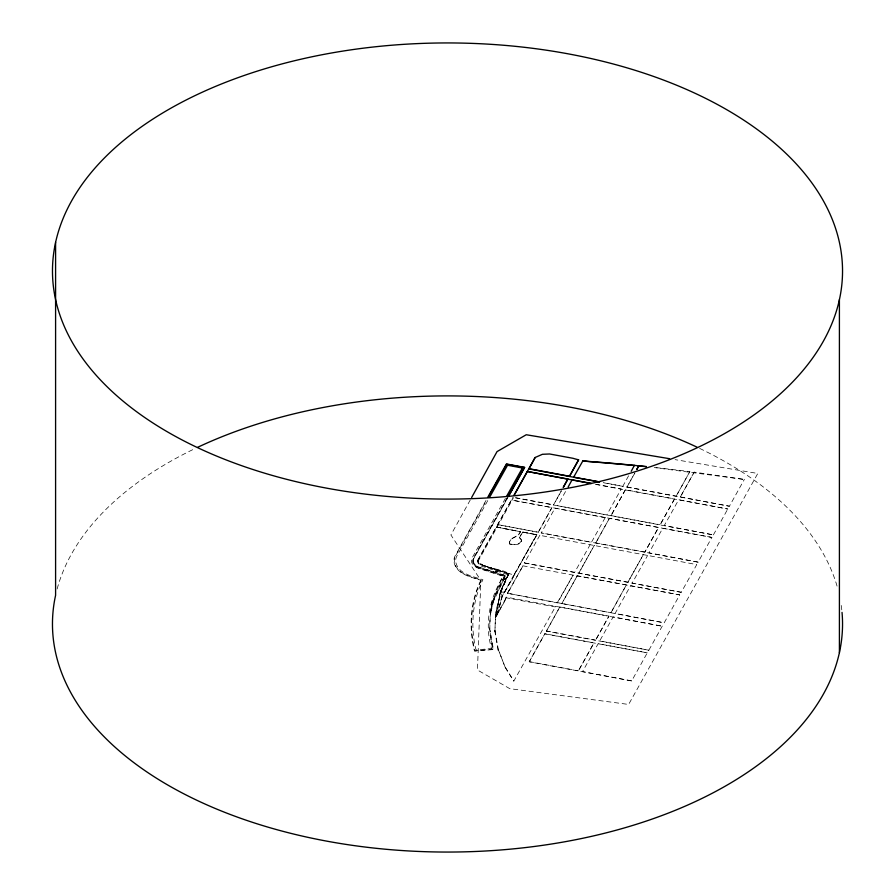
<?xml version="1.0" encoding="UTF-8"?>
<svg xmlns="http://www.w3.org/2000/svg" width="895" height="895" viewBox="0 0 895 895"><rect width="100%" height="100%" fill="white"/><g stroke="black" fill="none" stroke-linecap="round" stroke-linejoin="round"><path stroke-width="0.67" stroke-dasharray="4.47 3.36" d="M504.993 578.808L505.048 578.774A1.98 1.141 0 0 1 504.735 579.501L504.735 579.49A2.774 1.6 0 0 0 505.227 578.662L504.959 578.584A2.797 1.611 0 0 0 504.635 579.591L504.668 579.647A2.271 1.309 0 0 0 505.16 578.897L505.272 578.64A2.898 1.667 0 0 1 504.646 579.591A2.193 1.264 0 0 1 504.937 578.864L505.026 578.741A2.685 1.544 0 0 0 504.657 579.546A1.913 1.108 0 0 1 504.959 578.83L504.959 578.584M485.996 500.45L454.649 556.757A33.149 19.142 0 0 0 454.101 562.742C456.998 574.456 471.162 577.096 480.861 580.251L477.46 669.997L509.781 688.658L628.626 704.443L757.796 473.466L675.099 459.638M493.201 600.635L505.172 576.749A2.987 1.723 0 0 0 503.65 575.105L503.158 575.004A2.954 1.7 0 0 1 504.668 576.626C490.426 598.621 485.739 625.314 493.413 650.866M498.123 650.43L494.924 631.646L495.405 617.024L500.573 591.147L508.539 573.449L514.021 574.937L536.855 534.785L522.803 531.977A65.279 37.691 0 0 0 519.57 537.794L520.297 538.488M494.924 631.646L495.617 612.572L500.215 593.542L508.628 573.561C500.003 567.408 483.759 569.992 478.019 560.628A9.33 5.381 0 0 1 478.478 558.983L496.277 527.01L520.442 531.719A17.989 10.382 0 0 1 516.851 536.094L512.466 538.287A15.64 9.028 0 0 0 509.322 543.914L509.837 544.07A10.393 5.997 0 0 0 515.8 544.641C518.597 544.708 522.904 542.046 520.912 538.902M507.152 497.754L473.321 558.234C470.859 562.194 474.865 566.457 478.657 567.396L502.934 575.216A2.528 1.454 0 0 1 504.243 576.469L492.138 601.999L490.874 610.871M521.349 541.218L521.259 539.774L519.57 537.794M522.803 531.977L522.792 532.156A65.581 37.858 0 0 0 519.536 537.984M476.89 567.564L473.388 563.895L473.388 559.218L507.655 497.844M473.086 562.217L473.735 558.469M477.852 562.217L477.852 560.896L478.299 563.828L480.85 565.897L508.628 574.881M477.852 560.997L477.896 560.348M524.582 562.53L524.649 562.776M495.785 571.29L495.718 570.932A2.898 1.667 0 0 1 497.24 571.457L497.083 571.581A2.193 1.264 0 0 1 495.785 571.29L495.763 570.954A2.774 1.6 0 0 1 497.172 571.435L496.926 571.469A1.98 1.141 0 0 0 495.919 571.133L495.931 571.122A2.271 1.309 0 0 1 497.083 571.569M492.138 601.999L490.426 610.849L489.722 630.281L492.944 649.166L474.887 650.844C469.081 627.429 470.658 601.91 481.365 580.117C471.721 576.928 457.457 574.433 454.537 562.709A32.712 18.884 0 0 1 455.085 556.802L486.332 500.674M514.021 574.937L502.229 596.674L496.591 615.704L498.504 611.498L502.061 596.215C514.547 576.179 524.582 554.967 536.855 534.617M505.004 600.668L506.178 597.211L505.004 600.668L495.595 617.505L500.215 592.233L502.621 586.863C504.948 582.511 499.891 590.879 500.987 591.64L495.595 617.505L506.514 597.178M490.874 611.039L492.955 602.424L505.742 575.586L478.019 566.792L474.328 564.174L473.086 560.896M490.874 612.359L495.539 593.005L503.102 574.926M512.466 538.287L516.885 535.892A17.889 10.326 0 0 0 520.454 531.54M477.896 560.438L478.053 559.789M477.896 561.657L513.484 497.687M496.591 615.704L502.061 596.215L509.792 582.533L512.197 579.781L512.22 577.823L513.092 577.722L512.6 577.342L536.855 534.785L522.792 532.156L536.855 534.785M509.523 589.906L507.297 593.553A16.58 9.565 0 0 1 509.21 590.129A29.132 16.815 0 0 0 511.157 586.661L523.004 565.819L511.448 586.46A28.841 16.647 0 0 1 509.523 589.906A16.412 9.476 0 0 0 507.633 593.284L664.202 622.808L679.719 594.895L630.595 585.733L615.066 613.478L664.202 622.808M509.311 543.914L509.389 543.701A15.573 8.995 0 0 1 512.522 538.085M508.394 574.277L503.079 585.509L508.394 574.277A2.864 1.656 0 0 0 508.461 573.661L481.577 564.857L508.863 573.952A2.875 1.667 0 0 1 508.259 574.657M521.393 541.028L519.078 543.578L515.867 544.44A10.393 5.997 0 0 1 509.904 543.869L509.389 543.701M508.505 573.527L481.577 564.857M480.861 580.251C470.143 602.1 468.678 627.675 474.495 651.135L493.413 649.546L490.158 630.438M500.215 592.322L508.628 573.661L480.85 564.588M509.042 573.516L500.215 593.542M478.053 559.89L512.913 497.385M470.289 499.925L450.89 534.953L480.861 580.419M538.219 532.335L551.935 507.588L511.347 500.014L497.598 524.593L538.219 532.335L551.935 507.588M561.333 490.919L553.49 504.97L561.333 490.751M487.764 500.596L456.372 556.958A31.392 18.124 0 0 0 455.857 562.631C458.833 574.366 473.388 576.414 482.897 579.747C472.191 601.339 470.3 626.679 476.062 649.96L491.512 648.528L491.713 649.278M505.395 498.414L472.057 558.021C469.327 562.944 474.921 567.273 479.127 568.526L503.102 576.246M507.655 497.676L473.735 558.301C470.434 567.889 485.325 568.661 491.142 571.111M539.864 535.176L524.369 563.033L681.263 592.3L696.757 564.6L539.864 535.344M698.122 562.161L648.998 552.83L662.747 528.251L711.883 537.414L698.122 562.161L541.229 532.905L554.978 508.147L605.233 517.69M565.517 491.534L557.663 505.753L606.776 514.949L621.208 488.983L596.641 484.408M557.384 602.57L573.08 575.172L557.551 602.917L507.633 593.284M505.183 667.29L498.123 649.11L505.183 667.379L513.819 681.106L555.638 606.34L555.224 606.922L506.436 597.826L506.369 597.155L662.289 626.231L613.153 616.901L599.728 640.898L648.864 650.229L546.397 631.143L559.834 606.955L608.947 616.107L595.511 640.294L608.947 616.107M605.233 517.523L591.483 542.269L541.229 532.905M628.603 475.771L622.775 486.354L603.666 482.618M631.691 680.916L582.555 671.586L598.173 643.684L647.298 652.835L631.691 680.916L529.236 661.808L544.854 633.738L593.967 642.89L578.349 670.97L593.967 642.89M577.275 575.787L561.747 603.7L577.275 575.787L626.388 584.938L610.86 612.862L626.388 584.938M578.819 573.024L594.314 545.323L578.819 573.192L627.932 582.175L643.427 554.486L627.932 582.175M609.428 518.306L595.678 543.052L609.428 518.306L658.541 527.468L644.792 552.215L658.541 527.468M625.392 489.766L610.961 515.733L625.392 489.766L674.539 498.929L660.062 524.917L674.539 498.929M634.857 473.019L626.959 487.126L634.857 472.851M529.236 661.808L544.854 633.738M546.397 631.143L559.834 606.955M689.844 471.564L676.105 496.3L689.844 471.564L655.576 467.548M595.276 484.318L727.848 509.042L678.734 499.712L664.269 525.533L713.382 534.897L515.621 497.888M694.173 472.124L680.301 497.083L694.173 472.124L744.394 479.463L654.256 467.57M648.864 650.229L662.289 626.064M713.382 534.897L727.848 508.875M603.666 482.785L729.414 506.234L744.394 479.295M504.299 592.031L500.238 592.233L500.797 591.427L500.294 592.054M500.573 591.147L501.055 590.566M492.284 603.196L492.563 602.044M500.987 591.64L500.215 592.233L502.229 596.674M485.358 569.265L502.442 574.791L497.575 573.18M626.959 486.958L676.105 496.121M680.301 496.904L729.414 506.234M515.621 497.721L553.49 504.802M610.961 515.565L660.062 524.75M497.598 524.593L538.219 532.167M595.678 542.885L644.792 552.047M524.906 562.966L574.624 572.408L590.118 544.719M522.825 565.797L679.719 594.895M561.747 603.532L610.86 612.695M546.397 630.964L595.511 640.115M544.854 633.906L647.298 652.835M529.236 661.64L578.349 670.803M501.961 574.691L503.65 575.105M476.968 567.441L502.889 575.865A1.219 0.705 0 0 1 503.415 576.425C489.475 597.77 484.34 623.793 491.512 648.528M480.19 564.264L480.85 564.678M479.597 563.884L480.19 564.353M479.071 563.559L478.299 562.507M478.635 563.1L477.896 561.456M505.272 667.256L513.819 681.106M500.943 607.146L501.066 607.716M494.924 630.326L498.28 649.267M711.883 537.414L511.347 500.014M681.263 592.3L632.138 583.137L647.633 555.437M497.24 571.457A2.797 1.611 0 0 1 495.595 571.088M496.926 571.469A1.913 1.108 0 0 1 495.841 571.223M57.146 588.966A395.042 228.08 0 0 1 194.965 448.596M699.621 448.395A395.042 228.08 0 0 1 837.933 589.268M841.233 605.445A395.042 228.08 0 0 1 842.027 612.381M496.277 527.01L520.442 531.719L496.277 527.01M503.203 579.613L503.46 580.195L503.203 579.613"/><path stroke-width="1.34" d="M471.631 497.508L497.038 451.606L526.249 434.746L669.594 458.71M563.302 487.238L567.877 479.038L527.312 471.475L514.222 494.868M578.617 459.795L569.444 476.408L578.617 459.795A50.612 29.222 0 0 1 573.024 458.296L549.564 453.978L542.404 454.302L535.132 457.502L528.878 468.924L599.572 482.025M563.302 487.406L567.877 479.038M488.043 496.803L506.413 463.968L524.615 467.358L508.338 496.635M488.368 497.027L506.693 464.281L524.067 467.526L507.823 496.546M489.811 496.938L507.543 465.243L522.4 468.018M506.76 495.987L522.814 467.291M508.338 496.456L524.615 467.358M514.155 495.248L535.132 457.502M568.146 487.014L572.073 479.821L591.181 483.389M646.436 466.742L634.421 465.355A1162.471 671.149 0 0 0 590.543 461.563A50.568 29.188 0 0 1 582.992 460.656L573.639 477.192L599.572 481.857M631.188 471.307L634.421 465.355M636.826 469.327L638.806 465.792L646.436 466.563M636.826 469.495L638.806 465.792M528.878 468.678L569.444 476.241M591.181 483.557L527.312 471.475M839.409 299.668A395.042 228.08 0 0 1 208.58 452.646A395.042 228.08 0 0 1 294.511 60.737A395.042 228.08 0 0 1 839.409 299.668L839.409 652.623M582.813 460.623L582.992 460.824A50.568 29.188 0 0 0 590.543 461.731A1162.471 671.149 0 0 1 634.421 465.523M55.591 242.377L55.591 595.332A395.042 228.08 0 0 0 432.677 851.895A395.042 228.08 0 0 0 842.027 612.381M197.571 447.355A395.042 228.08 0 0 1 697.004 447.153"/></g></svg>
